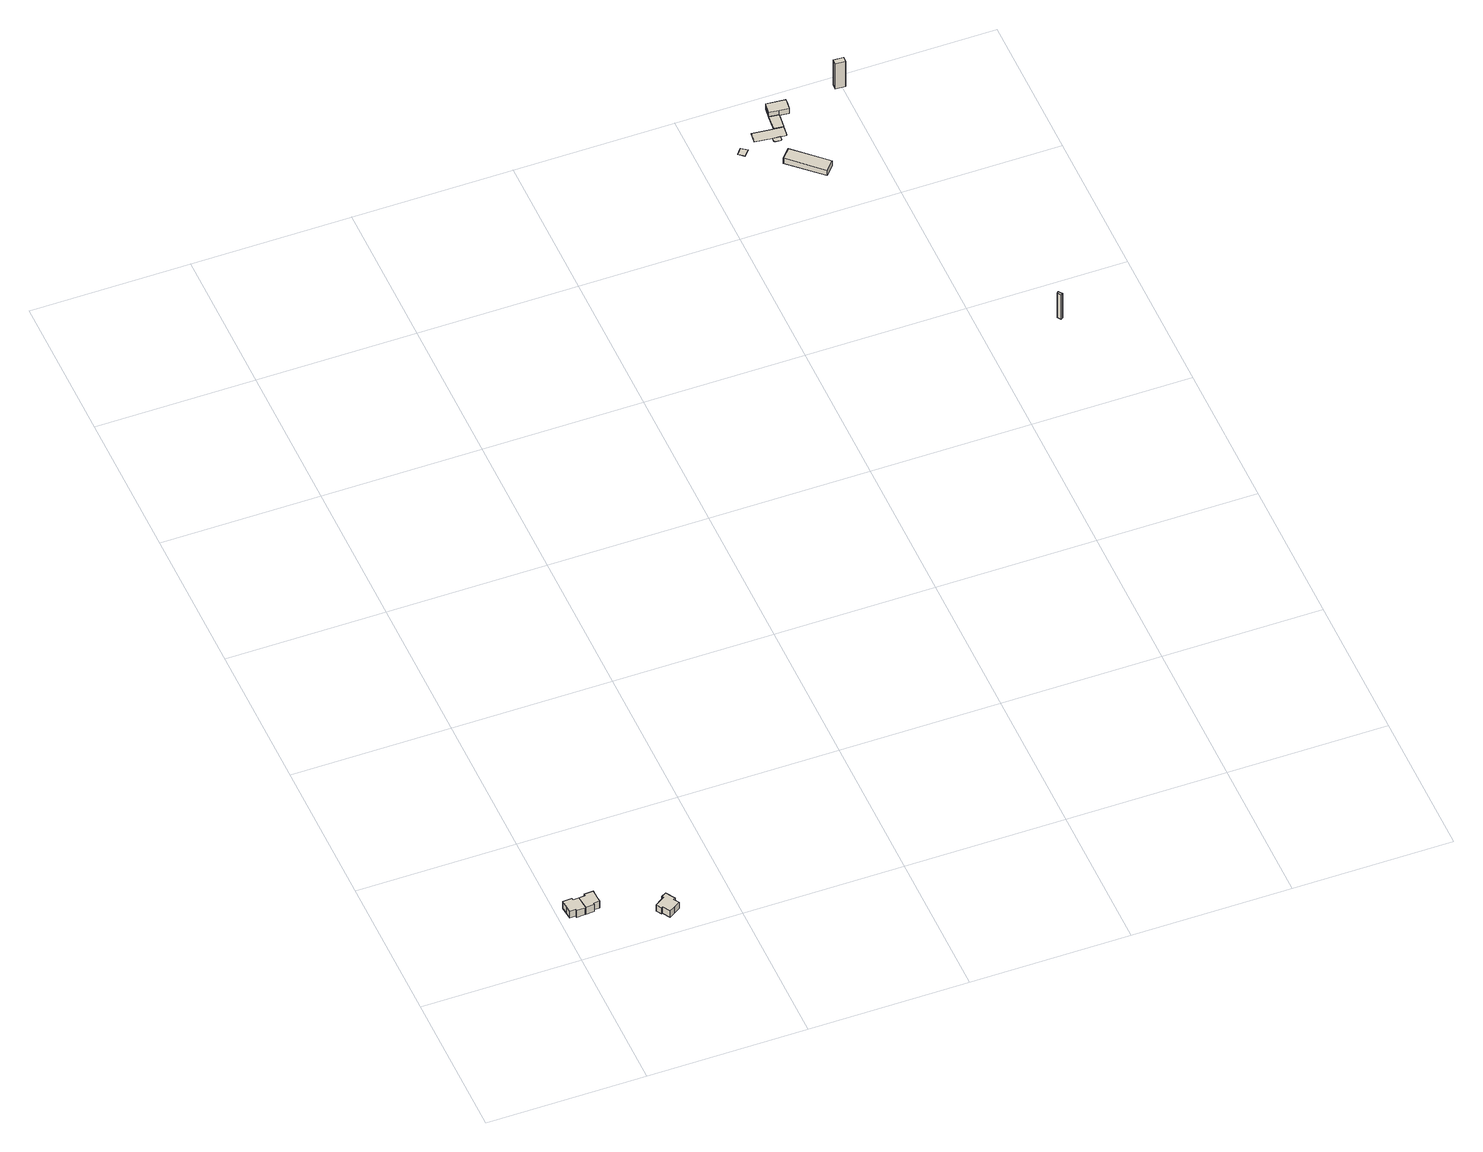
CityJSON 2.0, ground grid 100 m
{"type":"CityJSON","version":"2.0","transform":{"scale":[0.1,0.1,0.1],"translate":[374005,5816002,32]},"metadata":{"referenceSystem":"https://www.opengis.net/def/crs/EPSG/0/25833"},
"CityObjects":{
"building1":{"type":"Building","attributes":{"Gemeindeschluessel":"11000005","BezugspunktDach":"2200","function":"31001_1010","measuredHeight":8.21,"storeysAboveGround":1},"address":[{"country":"Germany","locality":"Berlin","thoroughfareNumber":"13","thoroughfareName":"Fliegerhorstsiedlung"}],"geometry":[{"type":"Solid","lod":"1","boundaries":[[[[0,1,2,3,4,5,6,7,8,9,10]],[[11,12,13,14,15,16,17,18,19,20,21]],[[11,21,10,9]],[[12,11,9,8]],[[13,12,8,7]],[[14,13,7,6]],[[15,14,6,5]],[[16,15,5,4]],[[17,16,4,3]],[[18,17,3,2]],[[19,18,2,1]],[[20,19,1,0]],[[21,20,0,10]]]]}]},
"building2":{"type":"Building","attributes":{"Gemeindeschluessel":"11000005","BezugspunktDach":"2200","function":"31001_1010","measuredHeight":8.22,"storeysAboveGround":1},"address":[{"country":"Germany","locality":"Berlin","thoroughfareNumber":"14","thoroughfareName":"Fliegerhorstsiedlung"}],"geometry":[{"type":"Solid","lod":"1","boundaries":[[[[6,5,22,23,24,25,26,27,28,7]],[[29,30,31,32,33,34,35,36,37,38]],[[29,38,7,28]],[[30,29,28,27]],[[31,30,27,26]],[[32,31,26,25]],[[33,32,25,24]],[[34,33,24,23]],[[35,34,23,22]],[[36,35,22,5]],[[37,36,5,6]],[[38,37,6,7]]]]}]},
"building3":{"type":"Building","attributes":{"Gemeindeschluessel":"11000005","BezugspunktDach":"2200","function":"31001_1010","measuredHeight":8.03,"storeysAboveGround":1},"address":[{"country":"Germany","locality":"Berlin","thoroughfareNumber":"15","thoroughfareName":"Fliegerhorstsiedlung"}],"geometry":[{"type":"Solid","lod":"1","boundaries":[[[[39,40,41,42,43,44,45,46,47,48,49,50,51]],[[52,53,54,55,56,57,58,59,60,61,62,63,64]],[[52,64,51,50]],[[53,52,50,49]],[[54,53,49,48]],[[55,54,48,47]],[[56,55,47,46]],[[57,56,46,45]],[[58,57,45,44]],[[59,58,44,43]],[[60,59,43,42]],[[61,60,42,41]],[[62,61,41,40]],[[63,62,40,39]],[[64,63,39,51]]]]}]},
"building4":{"type":"Building","attributes":{"Gemeindeschluessel":"11000005","BezugspunktDach":"2200","function":"31001_1312","measuredHeight":0.188,"storeysAboveGround":1},"address":[{"country":"Germany","locality":"Berlin","thoroughfareNumber":"120 (2)","thoroughfareName":"Groß-Glienicker Weg"}],"geometry":[{"type":"Solid","lod":"1","boundaries":[[[[65,66,67,68]],[[69,70,71,72]],[[69,72,68,67]],[[70,69,67,66]],[[71,70,66,65]],[[72,71,65,68]]]]}]},
"building5":{"type":"Building","attributes":{"Gemeindeschluessel":"11000005","BezugspunktDach":"2200","function":"31001_2463","measuredHeight":5.23,"storeysAboveGround":1},"address":[{"country":"Germany","locality":"Berlin","thoroughfareNumber":"120 (1)","thoroughfareName":"Groß-Glienicker Weg"}],"geometry":[{"type":"Solid","lod":"1","boundaries":[[[[73,74,75,76]],[[77,78,79,80]],[[77,80,76,75]],[[78,77,75,74]],[[79,78,74,73]],[[80,79,73,76]]]]}]},
"building6":{"type":"Building","attributes":{"Gemeindeschluessel":"11000005","function":"31001_1010"},"address":[{"country":"Germany","locality":"Berlin","thoroughfareNumber":"120","thoroughfareName":"Groß-Glienicker Weg"}],"children":["building6-1","building6-2","building6-3","building6-4"]},
"building6-1":{"type":"BuildingPart","attributes":{"BezugspunktDach":"2200","measuredHeight":4.9,"storeysAboveGround":1},"parents":["building6"],"geometry":[{"type":"MultiSurface","lod":"1","boundaries":[[[81,82,83,84,85,86]],[[87,88,89,90,91,92]],[[87,92,86,85]],[[88,87,85,84]],[[89,88,84,83]],[[90,89,83,82]],[[91,90,82,81]],[[93,94,95,91,81,86]],[[92,96,97,94,93]],[[97,91,95,94]]]}]},
"building6-2":{"type":"BuildingPart","attributes":{"BezugspunktDach":"2200","measuredHeight":0.129,"storeysAboveGround":1},"parents":["building6"],"geometry":[{"type":"Solid","lod":"1","boundaries":[[[[98,99,100,101,102,103,104]],[[105,106,107,108,109,110,111]],[[105,111,104,103]],[[107,106,102,101]],[[108,107,101,100]],[[109,108,100,99]],[[110,109,99,98]],[[111,110,98,104]],[[106,105,103,102]]]]}]},
"building6-3":{"type":"BuildingPart","attributes":{"BezugspunktDach":"2200","measuredHeight":0.129,"storeysAboveGround":1},"parents":["building6"],"geometry":[{"type":"Solid","lod":"1","boundaries":[[[[103,102,101,112,113,114,115,116,117]],[[118,119,120,121,122,107,106,105,123]],[[118,123,117,116]],[[119,118,116,115]],[[120,119,115,114]],[[121,120,114,113]],[[122,121,113,112]],[[107,122,112,101]],[[106,107,101,102]],[[123,105,103,117]],[[105,106,102,103]]]]}]},
"building6-4":{"type":"BuildingPart","attributes":{"BezugspunktDach":"2200","measuredHeight":1.21,"storeysAboveGround":1},"parents":["building6"],"geometry":[{"type":"Solid","lod":"1","boundaries":[[[[124,125,95,94,93,126]],[[92,97,91,120,127,119]],[[92,119,126,93]],[[120,91,95,125]],[[127,120,125,124]],[[119,127,124,126]],[[97,92,93,94]],[[91,97,94,95]]]]}]},
"building7":{"type":"Building","attributes":{"Gemeindeschluessel":"11000005","BezugspunktDach":"2200","function":"31001_2523","measuredHeight":20.24,"storeysAboveGround":1},"address":[{"country":"Germany","locality":"Berlin","thoroughfareNumber":"118","thoroughfareName":"Groß-Glienicker Weg"}],"geometry":[{"type":"Solid","lod":"1","boundaries":[[[[128,129,130,131]],[[132,133,134,135]],[[132,135,131,130]],[[133,132,130,129]],[[134,133,129,128]],[[135,134,128,131]]]]}]},
"building8":{"type":"Building","attributes":{"Gemeindeschluessel":"11000005","BezugspunktDach":"2200","function":"31001_1310","measuredHeight":20.74,"storeysAboveGround":1},"address":[{"country":"Germany","locality":"Berlin","thoroughfareNumber":"120 (3)","thoroughfareName":"Groß-Glienicker Weg"}],"geometry":[{"type":"Solid","lod":"1","boundaries":[[[[136,137,138,139]],[[140,141,142,143]],[[140,143,139,138]],[[141,140,138,137]],[[142,141,137,136]],[[143,142,136,139]]]]}]}
},
"vertices":[
[9,252,197],[11,215,197],[51,217,197],[52,205,197],[105,208,197],[108,208,197],[104,258,197],[102,296,197],[63,293,197],[63,306,197],[5,302,197],[63,306,142],[63,293,142],[102,296,142],[104,258,142],[108,208,142],[105,208,142],[52,205,142],[51,217,142],[11,215,142],[9,252,142],[5,302,142],
[164,212,197],[163,224,197],[202,227,197],[200,264,197],[197,314,197],[140,311,197],[141,298,197],[141,298,141],[140,311,141],[197,314,141],[200,264,141],[202,227,141],[163,224,141],[164,212,141],[108,208,141],[104,258,141],[102,296,141],
[514,47,193],[521,50,193],[549,4,193],[550,3,193],[587,26,193],[624,49,193],[603,82,193],[615,89,193],[579,148,193],[549,130,193],[555,119,193],[536,108,193],[493,81,193],[536,108,142],[555,119,142],[549,130,142],[579,148,142],[615,89,142],[603,82,142],[624,49,142],[587,26,142],[550,3,142],[549,4,142],[521,50,142],[514,47,142],[493,81,142],
[3278,5602,7],[3310,5642,7],[3273,5670,7],[3242,5631,7],[3273,5670,5],[3310,5642,5],[3278,5602,5],[3242,5631,5],
[3656,5280,52],[3711,5339,52],[3513,5524,52],[3458,5465,52],[3513,5524,9],[3711,5339,9],[3656,5280,9],[3458,5465,9],
[3580,5834,46],[3640,5827,46],[3644,5863,46],[3648,5898,46],[3529,5910,46],[3520,5840,46],[3529,5910,5],[3648,5898,5],[3644,5863,5],[3640,5827,5],[3580,5834,5],[3520,5840,5],[3520,5840,11],[3550,5837,11],[3580,5834,11],[3528,5839,5],[3550,5837,5],
[3479,5646,6],[3515,5642,6],[3521,5647,6],[3523,5671,6],[3523,5672,6],[3478,5676,6],[3475,5652,6],[3478,5676,5],[3523,5672,5],[3523,5671,5],[3521,5647,5],[3515,5642,5],[3479,5646,5],[3475,5652,5],
[3561,5668,6],[3563,5684,6],[3569,5736,6],[3509,5742,6],[3375,5757,6],[3367,5688,6],[3375,5757,5],[3509,5742,5],[3569,5736,5],[3563,5684,5],[3561,5668,5],[3367,5688,5],
[3539,5739,11],[3569,5736,11],[3509,5742,11],[3539,5739,5],
[4467,3699,225],[4477,3706,225],[4459,3729,225],[4449,3722,225],[4459,3729,23],[4477,3706,23],[4467,3699,23],[4449,3722,23],
[4019,5901,214],[4022,5936,214],[3959,5940,214],[3958,5905,214],[3959,5940,7],[4022,5936,7],[4019,5901,7],[3958,5905,7]
]}
